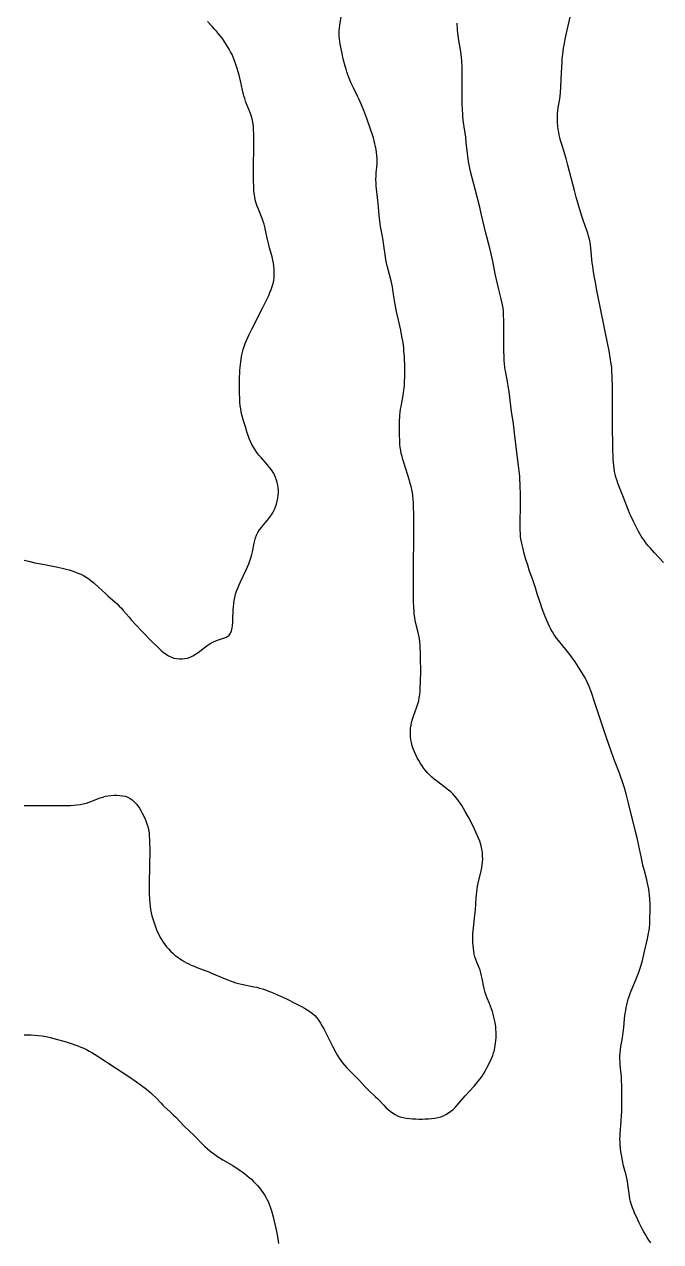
# Model space of a CAD drawing. Header units: metres. Extents: x 560466 to 562017, y 8123360 to 8125060.
# Drawn here: x 560466 to 560848, y 8123936 to 8124665 of the extents above; entities that cross this region are included whole.
import ezdxf

# ---------------------------------------------------------------- set-up
doc = ezdxf.new("R2010")
doc.units = ezdxf.units.M
doc.header["$MEASUREMENT"] = 0
doc.layers.add('Unknown_Line_Type', color=7, linetype='Continuous')

msp = doc.modelspace()

# ---------------------------------------------------------------- linework, layer by layer
at = {"layer": 'Unknown_Line_Type', "color": 18, "true_color": 0x000000}
for points in [[(560466.34, 8124197.5, 4120), (560481.48, 8124197.4, 4120), (560488.11, 8124197.41, 4120), (560492.05, 8124197.48, 4120), (560494.01, 8124197.56, 4120), (560495.96, 8124197.67, 4120), (560497.9, 8124197.84, 4120), (560499.82, 8124198.07, 4120), (560501.71, 8124198.41, 4120), (560503.57, 8124198.87, 4120), (560505.24, 8124199.42, 4120), (560506.88, 8124200.05, 4120), (560510.15, 8124201.4, 4120), (560511.8, 8124202.02, 4120), (560513.41, 8124202.54, 4120), (560515.04, 8124202.96, 4120), (560516.68, 8124203.29, 4120), (560518.4, 8124203.51, 4120), (560520.13, 8124203.63, 4120), (560521.84, 8124203.64, 4120), (560523.54, 8124203.55, 4120), (560525.19, 8124203.34, 4120), (560526.8, 8124202.98, 4120), (560528.32, 8124202.43, 4120), (560529.73, 8124201.69, 4120), (560531.05, 8124200.77, 4120), (560532.28, 8124199.7, 4120), (560533.41, 8124198.51, 4120), (560534.44, 8124197.21, 4120), (560535.34, 8124195.85, 4120), (560536.15, 8124194.42, 4120), (560536.93, 8124192.95, 4120), (560538.5, 8124189.79, 4120), (560539.21, 8124188.19, 4120), (560539.85, 8124186.56, 4120), (560540.38, 8124184.89, 4120), (560540.81, 8124182.99, 4120), (560541.09, 8124181.06, 4120), (560541.27, 8124179.09, 4120), (560541.39, 8124177.11, 4120), (560541.45, 8124175.11, 4120), (560541.49, 8124171.1, 4120), (560541.27, 8124150.98, 4120), (560541.27, 8124144.97, 4120), (560541.38, 8124140.97, 4120), (560541.5, 8124138.99, 4120), (560541.69, 8124137.02, 4120), (560541.97, 8124135.07, 4120), (560542.36, 8124133.21, 4120), (560542.83, 8124131.37, 4120), (560543.37, 8124129.54, 4120), (560543.94, 8124127.72, 4120), (560545.15, 8124124.22, 4120), (560545.8, 8124122.56, 4120), (560546.41, 8124121.15, 4120), (560547.08, 8124119.77, 4120), (560547.8, 8124118.42, 4120), (560548.58, 8124117.1, 4120), (560549.54, 8124115.63, 4120), (560550.58, 8124114.21, 4120), (560551.67, 8124112.83, 4120), (560552.83, 8124111.51, 4120), (560554.04, 8124110.24, 4120), (560555.32, 8124109.03, 4120), (560556.65, 8124107.88, 4120), (560558.03, 8124106.79, 4120), (560559.45, 8124105.75, 4120), (560560.92, 8124104.78, 4120), (560562.24, 8124103.99, 4120), (560563.59, 8124103.24, 4120), (560564.97, 8124102.54, 4120), (560566.37, 8124101.89, 4120), (560568.09, 8124101.14, 4120), (560569.84, 8124100.44, 4120), (560576.88, 8124097.76, 4120), (560578.64, 8124097.07, 4120), (560587.81, 8124093.19, 4120), (560589.65, 8124092.47, 4120), (560591.52, 8124091.81, 4120), (560593.15, 8124091.31, 4120), (560594.79, 8124090.87, 4120), (560596.44, 8124090.47, 4120), (560603.95, 8124088.93, 4120), (560605.63, 8124088.54, 4120), (560607.3, 8124088.1, 4120), (560609.14, 8124087.56, 4120), (560610.96, 8124086.96, 4120), (560612.76, 8124086.31, 4120), (560614.55, 8124085.62, 4120), (560616.33, 8124084.9, 4120), (560619.98, 8124083.28, 4120), (560623.6, 8124081.58, 4120), (560628.98, 8124078.92, 4120), (560632.49, 8124077.07, 4120), (560634.21, 8124076.11, 4120), (560635.89, 8124075.1, 4120), (560637.5, 8124074.03, 4120), (560639.02, 8124072.88, 4120), (560640.43, 8124071.6, 4120), (560641.69, 8124070.19, 4120), (560642.83, 8124068.65, 4120), (560643.88, 8124067.02, 4120), (560644.88, 8124065.34, 4120), (560645.83, 8124063.61, 4120), (560647.65, 8124060.07, 4120), (560651.24, 8124052.93, 4120), (560653.13, 8124049.41, 4120), (560654.14, 8124047.7, 4120), (560655.09, 8124046.18, 4120), (560656.09, 8124044.71, 4120), (560657.13, 8124043.27, 4120), (560658.23, 8124041.87, 4120), (560659.39, 8124040.54, 4120), (560660.61, 8124039.27, 4120), (560664.47, 8124035.61, 4120), (560665.73, 8124034.37, 4120), (560666.96, 8124033.09, 4120), (560670.54, 8124029.15, 4120), (560671.77, 8124027.87, 4120), (560673.04, 8124026.62, 4120), (560676.95, 8124022.99, 4120), (560678.22, 8124021.74, 4120), (560681.87, 8124017.87, 4120), (560683.1, 8124016.61, 4120), (560684.38, 8124015.42, 4120), (560685.73, 8124014.32, 4120), (560687.14, 8124013.31, 4120), (560688.62, 8124012.42, 4120), (560690.15, 8124011.64, 4120), (560691.74, 8124011, 4120), (560693.51, 8124010.51, 4120), (560695.33, 8124010.16, 4120), (560697.19, 8124009.92, 4120), (560699.07, 8124009.76, 4120), (560700.98, 8124009.67, 4120), (560702.9, 8124009.63, 4120), (560704.81, 8124009.62, 4120), (560706.73, 8124009.67, 4120), (560708.64, 8124009.76, 4120), (560710.52, 8124009.91, 4120), (560712.39, 8124010.14, 4120), (560714.21, 8124010.49, 4120), (560715.97, 8124010.98, 4120), (560717.57, 8124011.62, 4120), (560719.1, 8124012.4, 4120), (560720.58, 8124013.3, 4120), (560721.99, 8124014.31, 4120), (560723.33, 8124015.42, 4120), (560724.6, 8124016.64, 4120), (560725.81, 8124017.93, 4120), (560730.63, 8124023.47, 4120), (560735.92, 8124029.3, 4120), (560737.22, 8124030.77, 4120), (560738.49, 8124032.26, 4120), (560739.7, 8124033.79, 4120), (560740.84, 8124035.36, 4120), (560741.85, 8124036.97, 4120), (560742.79, 8124038.62, 4120), (560743.68, 8124040.3, 4120), (560745.35, 8124043.72, 4120), (560746.57, 8124046.38, 4120), (560747.11, 8124047.73, 4120), (560747.66, 8124049.32, 4120), (560748.12, 8124050.94, 4120), (560748.49, 8124052.58, 4120), (560748.7, 8124053.79, 4120), (560748.88, 8124055, 4120), (560749.06, 8124056.65, 4120), (560749.19, 8124058.31, 4120), (560749.23, 8124059.97, 4120), (560749.19, 8124061.63, 4120), (560749.08, 8124063.3, 4120), (560748.91, 8124064.96, 4120), (560748.57, 8124067.41, 4120), (560748.25, 8124069.08, 4120), (560747.88, 8124070.74, 4120), (560747.45, 8124072.38, 4120), (560746.97, 8124074.01, 4120), (560746.44, 8124075.62, 4120), (560745.86, 8124077.21, 4120), (560745.2, 8124078.85, 4120), (560743.81, 8124082.09, 4120), (560743.17, 8124083.71, 4120), (560742.6, 8124085.36, 4120), (560742.16, 8124087.01, 4120), (560741.79, 8124088.7, 4120), (560740.87, 8124093.79, 4120), (560740.51, 8124095.47, 4120), (560740.07, 8124097.13, 4120), (560739.53, 8124098.78, 4120), (560737.6, 8124103.64, 4120), (560737, 8124105.29, 4120), (560736.51, 8124106.88, 4120), (560736.09, 8124108.5, 4120), (560735.77, 8124110.14, 4120), (560735.52, 8124111.87, 4120), (560735.36, 8124113.61, 4120), (560735.27, 8124115.37, 4120), (560735.23, 8124117.13, 4120), (560735.24, 8124118.9, 4120), (560735.31, 8124120.66, 4120), (560735.43, 8124122.43, 4120), (560735.59, 8124124.13, 4120), (560736.44, 8124131.67, 4120), (560736.77, 8124135.03, 4120), (560737.28, 8124142.13, 4120), (560737.6, 8124145.67, 4120), (560737.82, 8124147.43, 4120), (560738.11, 8124149.2, 4120), (560738.47, 8124150.96, 4120), (560740.3, 8124158.33, 4120), (560740.66, 8124160.19, 4120), (560740.9, 8124161.92, 4120), (560741.05, 8124163.66, 4120), (560741.12, 8124165.4, 4120), (560741.1, 8124167.15, 4120), (560741.01, 8124168.88, 4120), (560740.81, 8124170.6, 4120), (560740.51, 8124172.31, 4120), (560740.01, 8124174.18, 4120), (560739.39, 8124176.03, 4120), (560738.67, 8124177.86, 4120), (560737.89, 8124179.68, 4120), (560737.07, 8124181.49, 4120), (560735.33, 8124185.09, 4120), (560732.6, 8124190.43, 4120), (560730.7, 8124193.95, 4120), (560729.71, 8124195.68, 4120), (560728.68, 8124197.37, 4120), (560727.69, 8124198.86, 4120), (560726.66, 8124200.32, 4120), (560725.58, 8124201.73, 4120), (560724.43, 8124203.08, 4120), (560723.22, 8124204.37, 4120), (560721.93, 8124205.58, 4120), (560720.57, 8124206.73, 4120), (560717.74, 8124208.92, 4120), (560713.43, 8124212.14, 4120), (560712.02, 8124213.25, 4120), (560710.66, 8124214.4, 4120), (560709.36, 8124215.62, 4120), (560708.15, 8124216.91, 4120), (560707, 8124218.26, 4120), (560705.91, 8124219.67, 4120), (560704.88, 8124221.13, 4120), (560703.9, 8124222.63, 4120), (560702.89, 8124224.33, 4120), (560701.94, 8124226.07, 4120), (560701.06, 8124227.83, 4120), (560700.24, 8124229.63, 4120), (560699.5, 8124231.44, 4120), (560698.87, 8124233.29, 4120), (560698.37, 8124235.16, 4120), (560698.07, 8124236.86, 4120), (560697.89, 8124238.58, 4120), (560697.81, 8124240.31, 4120), (560697.83, 8124242.05, 4120), (560697.94, 8124243.78, 4120), (560698.15, 8124245.5, 4120), (560698.47, 8124247.21, 4120), (560698.97, 8124249.09, 4120), (560699.58, 8124250.94, 4120), (560701.62, 8124256.48, 4120), (560702.24, 8124258.34, 4120), (560702.76, 8124260.22, 4120), (560703.14, 8124262.11, 4120), (560703.42, 8124264.03, 4120), (560703.61, 8124265.96, 4120), (560703.74, 8124267.91, 4120), (560703.89, 8124271.83, 4120), (560703.96, 8124277.75, 4120), (560703.91, 8124285.65, 4120), (560703.81, 8124289.58, 4120), (560703.72, 8124291.54, 4120), (560703.59, 8124293.5, 4120), (560703.41, 8124295.45, 4120), (560703.15, 8124297.38, 4120), (560702.81, 8124299.21, 4120), (560702.42, 8124301.03, 4120), (560701.12, 8124306.47, 4120), (560700.73, 8124308.29, 4120), (560700.4, 8124310.12, 4120), (560700.14, 8124312.05, 4120), (560699.96, 8124313.99, 4120), (560699.83, 8124315.95, 4120), (560699.69, 8124319.87, 4120), (560699.64, 8124323.81, 4120), (560699.63, 8124327.75, 4120), (560699.75, 8124371.2, 4120), (560699.65, 8124377.1, 4120), (560699.57, 8124379.06, 4120), (560699.45, 8124381.02, 4120), (560699.26, 8124382.96, 4120), (560698.99, 8124384.89, 4120), (560698.64, 8124386.71, 4120), (560698.21, 8124388.53, 4120), (560697.73, 8124390.33, 4120), (560697.2, 8124392.13, 4120), (560693.8, 8124402.87, 4120), (560693.27, 8124404.67, 4120), (560692.78, 8124406.48, 4120), (560692.35, 8124408.29, 4120), (560692, 8124410.12, 4120), (560691.73, 8124412, 4120), (560691.54, 8124413.89, 4120), (560691.42, 8124415.79, 4120), (560691.29, 8124419.62, 4120), (560691.27, 8124423.45, 4120), (560691.35, 8124427.29, 4120), (560691.54, 8124431.11, 4120), (560691.7, 8124433.01, 4120), (560691.92, 8124434.91, 4120), (560692.17, 8124436.56, 4120), (560693.39, 8124443.15, 4120), (560693.87, 8124446.17, 4120), (560694.03, 8124447.55, 4120), (560694.19, 8124449.32, 4120), (560694.3, 8124451.09, 4120), (560694.42, 8124454.65, 4120), (560694.43, 8124458.21, 4120), (560694.4, 8124459.99, 4120), (560694.16, 8124466.25, 4120), (560693.93, 8124469.7, 4120), (560693.78, 8124471.38, 4120), (560693.36, 8124474.73, 4120), (560692.73, 8124478.48, 4120), (560691.98, 8124482.21, 4120), (560689.55, 8124493.36, 4120), (560688.68, 8124497.58, 4120), (560688.1, 8124501.11, 4120), (560687.35, 8124506.37, 4120), (560687.04, 8124508.14, 4120), (560686.69, 8124509.9, 4120), (560686.27, 8124511.72, 4120), (560683.9, 8124520.78, 4120), (560683.48, 8124522.6, 4120), (560683.14, 8124524.36, 4120), (560682.84, 8124526.13, 4120), (560681.95, 8124532.99, 4120), (560681.49, 8124536.14, 4120), (560680.91, 8124539.35, 4120), (560679.95, 8124544.28, 4120), (560679.41, 8124547.58, 4120), (560679.19, 8124549.34, 4120), (560679.03, 8124551.11, 4120), (560678.51, 8124558.19, 4120), (560678.35, 8124559.95, 4120), (560677.52, 8124566.83, 4120), (560677.34, 8124568.54, 4120), (560677.22, 8124570.26, 4120), (560677.15, 8124572.51, 4120), (560677.21, 8124574.75, 4120), (560677.33, 8124576.47, 4120), (560677.78, 8124581.59, 4120), (560677.86, 8124583.3, 4120), (560677.87, 8124585, 4120), (560677.76, 8124586.79, 4120), (560677.56, 8124588.58, 4120), (560677.27, 8124590.36, 4120), (560676.92, 8124592.14, 4120), (560676.52, 8124593.91, 4120), (560676.07, 8124595.68, 4120), (560675.58, 8124597.44, 4120), (560675.06, 8124599.14, 4120), (560673.95, 8124602.51, 4120), (560671.69, 8124609.04, 4120), (560670.56, 8124612.19, 4120), (560669.96, 8124613.75, 4120), (560668.51, 8124617.24, 4120), (560666.94, 8124620.69, 4120), (560666.13, 8124622.4, 4120), (560663.69, 8124627.31, 4120), (560662.13, 8124630.62, 4120), (560661.5, 8124632.1, 4120), (560660.91, 8124633.6, 4120), (560660.36, 8124635.12, 4120), (560659.77, 8124636.86, 4120), (560659.23, 8124638.61, 4120), (560658.72, 8124640.37, 4120), (560657.78, 8124643.93, 4120), (560657.35, 8124645.71, 4120), (560656.64, 8124648.85, 4120), (560655.71, 8124653.48, 4120), (560655.43, 8124655.11, 4120), (560655.21, 8124656.73, 4120), (560655.06, 8124658.36, 4120), (560655, 8124659.99, 4120), (560655.07, 8124661.62, 4120), (560655.23, 8124663.25, 4120), (560655.45, 8124664.88, 4120), (560656.53, 8124671.36, 4120)], [(560466.34, 8124344.37, 4100), (560468.9, 8124343.75, 4100), (560472.71, 8124342.91, 4100), (560477.36, 8124341.96, 4100), (560486.46, 8124340.2, 4100), (560489.75, 8124339.47, 4100), (560491.38, 8124339.06, 4100), (560493.18, 8124338.56, 4100), (560494.96, 8124338, 4100), (560496.72, 8124337.38, 4100), (560498.45, 8124336.72, 4100), (560500.15, 8124335.99, 4100), (560501.8, 8124335.18, 4100), (560503.39, 8124334.27, 4100), (560504.97, 8124333.2, 4100), (560506.5, 8124332.03, 4100), (560507.98, 8124330.79, 4100), (560510.88, 8124328.19, 4100), (560515.19, 8124324.21, 4100), (560516.65, 8124322.91, 4100), (560520.7, 8124319.39, 4100), (560522.02, 8124318.2, 4100), (560523.29, 8124316.96, 4100), (560524.51, 8124315.66, 4100), (560525.69, 8124314.32, 4100), (560529.14, 8124310.2, 4100), (560530.43, 8124308.72, 4100), (560533.08, 8124305.81, 4100), (560537.16, 8124301.51, 4100), (560542.68, 8124295.82, 4100), (560545.49, 8124293.04, 4100), (560546.91, 8124291.7, 4100), (560548.35, 8124290.4, 4100), (560549.81, 8124289.17, 4100), (560551.32, 8124288.04, 4100), (560552.87, 8124287.06, 4100), (560554.5, 8124286.28, 4100), (560556.05, 8124285.79, 4100), (560557.65, 8124285.48, 4100), (560559.28, 8124285.34, 4100), (560560.92, 8124285.35, 4100), (560562.55, 8124285.5, 4100), (560564.16, 8124285.81, 4100), (560565.72, 8124286.31, 4100), (560567.36, 8124287.08, 4100), (560568.94, 8124288.04, 4100), (560570.48, 8124289.12, 4100), (560575.01, 8124292.6, 4100), (560576.54, 8124293.7, 4100), (560578.1, 8124294.7, 4100), (560579.71, 8124295.56, 4100), (560581.21, 8124296.18, 4100), (560582.73, 8124296.69, 4100), (560585.67, 8124297.61, 4100), (560587.02, 8124298.13, 4100), (560588.22, 8124298.77, 4100), (560589.22, 8124299.59, 4100), (560590, 8124300.74, 4100), (560590.55, 8124302.12, 4100), (560590.92, 8124303.68, 4100), (560591.16, 8124305.35, 4100), (560591.32, 8124307.11, 4100), (560591.42, 8124308.94, 4100), (560591.61, 8124314.6, 4100), (560591.71, 8124316.5, 4100), (560591.86, 8124318.4, 4100), (560592.1, 8124320.28, 4100), (560592.44, 8124322.14, 4100), (560592.94, 8124324.03, 4100), (560593.56, 8124325.9, 4100), (560594.27, 8124327.74, 4100), (560595.04, 8124329.57, 4100), (560595.85, 8124331.38, 4100), (560599.24, 8124338.61, 4100), (560600.06, 8124340.42, 4100), (560600.84, 8124342.23, 4100), (560601.57, 8124344.06, 4100), (560602.23, 8124345.9, 4100), (560602.79, 8124347.76, 4100), (560603.19, 8124349.45, 4100), (560604.15, 8124354.51, 4100), (560604.51, 8124356.16, 4100), (560604.96, 8124357.77, 4100), (560605.55, 8124359.32, 4100), (560606.39, 8124360.95, 4100), (560607.39, 8124362.51, 4100), (560608.51, 8124364.02, 4100), (560609.7, 8124365.51, 4100), (560612.15, 8124368.47, 4100), (560613.34, 8124369.97, 4100), (560614.47, 8124371.52, 4100), (560615.47, 8124373.13, 4100), (560616.28, 8124374.72, 4100), (560616.96, 8124376.36, 4100), (560617.53, 8124378.04, 4100), (560618, 8124379.76, 4100), (560618.36, 8124381.5, 4100), (560618.61, 8124383.26, 4100), (560618.72, 8124385.02, 4100), (560618.7, 8124386.36, 4100), (560618.58, 8124387.69, 4100), (560618.33, 8124389.29, 4100), (560617.97, 8124390.87, 4100), (560617.51, 8124392.43, 4100), (560616.96, 8124393.96, 4100), (560616.31, 8124395.45, 4100), (560615.55, 8124396.89, 4100), (560614.52, 8124398.49, 4100), (560613.37, 8124400.03, 4100), (560612.14, 8124401.53, 4100), (560608.26, 8124405.92, 4100), (560607, 8124407.41, 4100), (560605.79, 8124408.93, 4100), (560604.67, 8124410.5, 4100), (560603.67, 8124412.11, 4100), (560602.78, 8124413.77, 4100), (560601.96, 8124415.49, 4100), (560601.21, 8124417.23, 4100), (560600.53, 8124419.01, 4100), (560599.95, 8124420.71, 4100), (560598.84, 8124424.21, 4100), (560597.76, 8124427.8, 4100), (560596.79, 8124431.42, 4100), (560596.38, 8124433.24, 4100), (560596.04, 8124435.08, 4100), (560595.79, 8124436.96, 4100), (560595.61, 8124438.86, 4100), (560595.49, 8124440.77, 4100), (560595.36, 8124444.61, 4100), (560595.32, 8124450.39, 4100), (560595.38, 8124454.23, 4100), (560595.44, 8124456.16, 4100), (560595.54, 8124458.07, 4100), (560595.67, 8124459.98, 4100), (560596.05, 8124463.32, 4100), (560596.49, 8124466.2, 4100), (560596.72, 8124467.42, 4100), (560597.09, 8124469.08, 4100), (560597.53, 8124470.71, 4100), (560598.05, 8124472.33, 4100), (560598.73, 8124474.19, 4100), (560599.48, 8124476.02, 4100), (560600.29, 8124477.84, 4100), (560601.14, 8124479.64, 4100), (560602.9, 8124483.23, 4100), (560609.31, 8124495.71, 4100), (560611.11, 8124499.28, 4100), (560612.83, 8124502.87, 4100), (560613.62, 8124504.68, 4100), (560614.35, 8124506.51, 4100), (560614.99, 8124508.35, 4100), (560615.5, 8124510.22, 4100), (560615.82, 8124511.92, 4100), (560616.02, 8124513.64, 4100), (560616.13, 8124515.38, 4100), (560616.15, 8124517.12, 4100), (560616.09, 8124518.86, 4100), (560615.95, 8124520.6, 4100), (560615.71, 8124522.33, 4100), (560615.34, 8124524.18, 4100), (560614.89, 8124526.03, 4100), (560613.38, 8124531.55, 4100), (560612.96, 8124533.22, 4100), (560612.19, 8124536.6, 4100), (560611.19, 8124541.19, 4100), (560610.5, 8124544.04, 4100), (560610.03, 8124545.68, 4100), (560609.5, 8124547.3, 4100), (560608.83, 8124549.16, 4100), (560606.65, 8124554.67, 4100), (560605.96, 8124556.5, 4100), (560605.34, 8124558.36, 4100), (560604.82, 8124560.23, 4100), (560604.45, 8124562.15, 4100), (560604.19, 8124564.09, 4100), (560604.02, 8124566.05, 4100), (560603.91, 8124568.02, 4100), (560603.8, 8124571.99, 4100), (560603.79, 8124577.99, 4100), (560603.91, 8124594.02, 4100), (560603.88, 8124598.01, 4100), (560603.84, 8124599.99, 4100), (560603.76, 8124601.97, 4100), (560603.63, 8124603.93, 4100), (560603.43, 8124605.87, 4100), (560603.13, 8124607.78, 4100), (560602.71, 8124609.66, 4100), (560602.19, 8124611.31, 4100), (560601.58, 8124612.94, 4100), (560599.59, 8124617.82, 4100), (560599.02, 8124619.4, 4100), (560598.5, 8124621.01, 4100), (560598.02, 8124622.64, 4100), (560597.17, 8124625.93, 4100), (560595.92, 8124631.65, 4100), (560595.13, 8124634.91, 4100), (560594.71, 8124636.39, 4100), (560593.76, 8124639.46, 4100), (560592.71, 8124642.64, 4100), (560592.14, 8124644.21, 4100), (560591.53, 8124645.76, 4100), (560590.86, 8124647.29, 4100), (560590.03, 8124648.95, 4100), (560589.14, 8124650.58, 4100), (560588.18, 8124652.18, 4100), (560587.19, 8124653.76, 4100), (560586.15, 8124655.31, 4100), (560585.08, 8124656.84, 4100), (560583.97, 8124658.34, 4100), (560582.81, 8124659.81, 4100), (560581.55, 8124661.3, 4100), (560580.24, 8124662.76, 4100), (560578.9, 8124664.2, 4100), (560576.17, 8124667.02, 4100)], [(560841.89, 8123935.41, 4140), (560840.76, 8123937.04, 4140), (560839.71, 8123938.71, 4140), (560838.7, 8123940.42, 4140), (560837.73, 8123942.15, 4140), (560836.79, 8123943.9, 4140), (560834.97, 8123947.45, 4140), (560833.24, 8123951.03, 4140), (560832.41, 8123952.83, 4140), (560831.64, 8123954.64, 4140), (560830.91, 8123956.47, 4140), (560830.27, 8123958.32, 4140), (560829.74, 8123960.2, 4140), (560829.38, 8123961.9, 4140), (560829.09, 8123963.62, 4140), (560828.19, 8123970.58, 4140), (560827.9, 8123972.32, 4140), (560827.5, 8123974.17, 4140), (560827.05, 8123976.01, 4140), (560825.59, 8123981.53, 4140), (560824.85, 8123984.9, 4140), (560824.26, 8123988.29, 4140), (560824.03, 8123989.99, 4140), (560823.59, 8123994.13, 4140), (560823.47, 8123995.81, 4140), (560823.42, 8123997.49, 4140), (560823.46, 8123999.17, 4140), (560823.55, 8124000.85, 4140), (560824.17, 8124008.35, 4140), (560824.41, 8124011.94, 4140), (560824.5, 8124013.85, 4140), (560824.6, 8124017.69, 4140), (560824.63, 8124023.46, 4140), (560824.54, 8124029.22, 4140), (560824.38, 8124033.06, 4140), (560824.25, 8124034.97, 4140), (560823.59, 8124041.97, 4140), (560823.46, 8124043.8, 4140), (560823.4, 8124045.64, 4140), (560823.43, 8124047.47, 4140), (560823.56, 8124049.27, 4140), (560823.77, 8124051.07, 4140), (560824.03, 8124052.87, 4140), (560824.93, 8124058.27, 4140), (560825.4, 8124061.45, 4140), (560825.73, 8124064.56, 4140), (560826.2, 8124069.72, 4140), (560826.61, 8124073.06, 4140), (560826.86, 8124074.72, 4140), (560827.17, 8124076.43, 4140), (560827.53, 8124078.13, 4140), (560827.93, 8124079.81, 4140), (560828.38, 8124081.48, 4140), (560828.88, 8124083.13, 4140), (560829.44, 8124084.77, 4140), (560830.1, 8124086.45, 4140), (560833.02, 8124093.12, 4140), (560833.63, 8124094.61, 4140), (560834.75, 8124097.63, 4140), (560835.87, 8124101.12, 4140), (560836.87, 8124104.65, 4140), (560838.22, 8124110, 4140), (560839.97, 8124117.64, 4140), (560840.61, 8124120.92, 4140), (560840.87, 8124122.58, 4140), (560841.09, 8124124.47, 4140), (560841.24, 8124126.38, 4140), (560841.41, 8124130.2, 4140), (560841.47, 8124134.04, 4140), (560841.44, 8124137.87, 4140), (560841.3, 8124141.7, 4140), (560841.17, 8124143.6, 4140), (560840.99, 8124145.5, 4140), (560840.73, 8124147.38, 4140), (560840.39, 8124149.21, 4140), (560839.98, 8124151.03, 4140), (560839.52, 8124152.84, 4140), (560838.05, 8124158.27, 4140), (560837.19, 8124161.72, 4140), (560836.24, 8124166, 4140), (560834.52, 8124174.35, 4140), (560833.66, 8124178.12, 4140), (560832.76, 8124181.88, 4140), (560828.57, 8124198.76, 4140), (560827.1, 8124204.37, 4140), (560826.05, 8124208.08, 4140), (560824.94, 8124211.61, 4140), (560823.76, 8124214.96, 4140), (560823.05, 8124216.85, 4140), (560820.08, 8124224.43, 4140), (560818.1, 8124229.93, 4140), (560814.97, 8124239.17, 4140), (560808.23, 8124259.57, 4140), (560806.32, 8124265.1, 4140), (560804.94, 8124268.73, 4140), (560804.18, 8124270.52, 4140), (560803.37, 8124272.27, 4140), (560802.52, 8124273.93, 4140), (560801.61, 8124275.56, 4140), (560799.66, 8124278.75, 4140), (560798.64, 8124280.32, 4140), (560796.55, 8124283.43, 4140), (560794.4, 8124286.5, 4140), (560793.29, 8124288.01, 4140), (560791.01, 8124290.98, 4140), (560786.52, 8124296.39, 4140), (560785.44, 8124297.77, 4140), (560784.57, 8124298.95, 4140), (560783.74, 8124300.17, 4140), (560782.96, 8124301.41, 4140), (560782.02, 8124303.06, 4140), (560781.16, 8124304.75, 4140), (560780.34, 8124306.48, 4140), (560779.57, 8124308.22, 4140), (560778.11, 8124311.76, 4140), (560776.75, 8124315.35, 4140), (560775.5, 8124318.98, 4140), (560773.87, 8124324.22, 4140), (560772.72, 8124327.8, 4140), (560770.92, 8124333.15, 4140), (560769.27, 8124337.85, 4140), (560768.12, 8124341.33, 4140), (560767.05, 8124344.85, 4140), (560766.04, 8124348.38, 4140), (560765.13, 8124351.92, 4140), (560764.72, 8124353.7, 4140), (560764.36, 8124355.49, 4140), (560764.06, 8124357.28, 4140), (560763.88, 8124358.65, 4140), (560763.75, 8124360.03, 4140), (560763.61, 8124362.8, 4140), (560763.58, 8124364.52, 4140), (560763.58, 8124367.98, 4140), (560763.73, 8124376.06, 4140), (560763.76, 8124379.64, 4140), (560763.74, 8124383.21, 4140), (560763.57, 8124389.51, 4140), (560763.41, 8124392.97, 4140), (560763.3, 8124394.7, 4140), (560763.16, 8124396.29, 4140), (560762.83, 8124399.46, 4140), (560761.6, 8124408.84, 4140), (560760.26, 8124420.64, 4140), (560759.51, 8124426.18, 4140), (560758.39, 8124433.45, 4140), (560757.92, 8124436.88, 4140), (560756.94, 8124445.49, 4140), (560756.49, 8124448.64, 4140), (560756.23, 8124450.21, 4140), (560754.96, 8124456.79, 4140), (560754.68, 8124458.43, 4140), (560754.44, 8124460.08, 4140), (560754.23, 8124462.03, 4140), (560754.08, 8124463.98, 4140), (560753.98, 8124465.94, 4140), (560753.88, 8124469.88, 4140), (560753.86, 8124473.82, 4140), (560753.87, 8124483.69, 4140), (560753.83, 8124487.63, 4140), (560753.69, 8124491.55, 4140), (560753.55, 8124493.49, 4140), (560753.36, 8124495.43, 4140), (560753.07, 8124497.35, 4140), (560752.69, 8124499.2, 4140), (560752.24, 8124501.04, 4140), (560750.75, 8124506.56, 4140), (560749.95, 8124509.92, 4140), (560748.67, 8124515.99, 4140), (560747.39, 8124522.46, 4140), (560746.19, 8124527.84, 4140), (560745.31, 8124531.41, 4140), (560742.88, 8124541.01, 4140), (560740.26, 8124552.13, 4140), (560739.36, 8124555.83, 4140), (560736.76, 8124565.77, 4140), (560734.82, 8124573.46, 4140), (560733.9, 8124577.31, 4140), (560733.05, 8124581.17, 4140), (560732.66, 8124583.11, 4140), (560732.33, 8124585.05, 4140), (560732.13, 8124586.43, 4140), (560731.77, 8124589.53, 4140), (560731.31, 8124594.7, 4140), (560730.96, 8124598.05, 4140), (560730.5, 8124601.44, 4140), (560729.72, 8124606.6, 4140), (560729.29, 8124610.05, 4140), (560729.13, 8124612, 4140), (560729.01, 8124613.97, 4140), (560728.89, 8124617.9, 4140), (560728.85, 8124621.84, 4140), (560728.82, 8124635.66, 4140), (560728.76, 8124639.59, 4140), (560728.59, 8124643.52, 4140), (560728.44, 8124645.47, 4140), (560728.22, 8124647.41, 4140), (560727.98, 8124649.07, 4140), (560726.79, 8124655.65, 4140), (560726.33, 8124658.67, 4140), (560726.17, 8124660.05, 4140), (560726, 8124662.03, 4140), (560725.79, 8124666.01, 4140)], [(560849.44, 8124343.12, 4160), (560846.74, 8124345.98, 4160), (560844.08, 8124348.87, 4160), (560841.46, 8124351.78, 4160), (560840.2, 8124353.28, 4160), (560838.99, 8124354.82, 4160), (560837.83, 8124356.39, 4160), (560836.98, 8124357.63, 4160), (560836.17, 8124358.89, 4160), (560835.4, 8124360.17, 4160), (560834.62, 8124361.58, 4160), (560833.14, 8124364.43, 4160), (560831.49, 8124367.68, 4160), (560829.91, 8124370.97, 4160), (560829.17, 8124372.63, 4160), (560828.53, 8124374.18, 4160), (560825.57, 8124382.04, 4160), (560822.79, 8124388.91, 4160), (560822.14, 8124390.64, 4160), (560821.5, 8124392.54, 4160), (560820.99, 8124394.22, 4160), (560820.54, 8124395.91, 4160), (560820.17, 8124397.62, 4160), (560819.89, 8124399.36, 4160), (560819.69, 8124401.11, 4160), (560819.44, 8124404.64, 4160), (560819.13, 8124412.76, 4160), (560818.88, 8124424.47, 4160), (560818.85, 8124430.39, 4160), (560818.88, 8124448.16, 4160), (560818.79, 8124454.07, 4160), (560818.61, 8124458, 4160), (560818.45, 8124459.96, 4160), (560818.22, 8124461.93, 4160), (560817.63, 8124465.85, 4160), (560816.92, 8124469.77, 4160), (560816.16, 8124473.68, 4160), (560809.85, 8124504.92, 4160), (560808.71, 8124510.79, 4160), (560807.99, 8124514.7, 4160), (560807.34, 8124518.62, 4160), (560807.06, 8124520.59, 4160), (560806.82, 8124522.55, 4160), (560806.65, 8124524.32, 4160), (560806.22, 8124529.62, 4160), (560806.05, 8124531.37, 4160), (560805.83, 8124533.12, 4160), (560805.55, 8124534.85, 4160), (560805.35, 8124535.81, 4160), (560805.12, 8124536.77, 4160), (560804.62, 8124538.57, 4160), (560804.06, 8124540.35, 4160), (560801.61, 8124547.48, 4160), (560800.46, 8124551.12, 4160), (560798.23, 8124558.5, 4160), (560797.23, 8124561.96, 4160), (560796.19, 8124565.78, 4160), (560793.19, 8124577.3, 4160), (560792.17, 8124581.13, 4160), (560791.09, 8124584.95, 4160), (560788.91, 8124592.15, 4160), (560787.87, 8124595.76, 4160), (560787.41, 8124597.57, 4160), (560787.04, 8124599.21, 4160), (560786.71, 8124600.85, 4160), (560786.43, 8124602.5, 4160), (560786.15, 8124604.47, 4160), (560785.97, 8124606.3, 4160), (560785.88, 8124608.12, 4160), (560785.89, 8124609.95, 4160), (560786.01, 8124611.75, 4160), (560786.21, 8124613.55, 4160), (560786.47, 8124615.35, 4160), (560787.32, 8124620.75, 4160), (560787.56, 8124622.56, 4160), (560787.74, 8124624.33, 4160), (560787.99, 8124627.87, 4160), (560788.35, 8124636.39, 4160), (560788.69, 8124642.98, 4160), (560788.82, 8124644.7, 4160), (560789.11, 8124647.47, 4160), (560789.63, 8124651.07, 4160), (560789.93, 8124652.86, 4160), (560790.61, 8124656.44, 4160), (560791.77, 8124661.95, 4160), (560793.6, 8124669.69, 4160)], [(560466.34, 8124060, 4140), (560468.83, 8124060.03, 4140), (560470.53, 8124059.99, 4140), (560472.52, 8124059.9, 4140), (560474.7, 8124059.73, 4140), (560476.99, 8124059.46, 4140), (560479.48, 8124059.04, 4140), (560481.89, 8124058.52, 4140), (560484.12, 8124057.96, 4140), (560491.37, 8124055.82, 4140), (560494.94, 8124054.68, 4140), (560496.71, 8124054.07, 4140), (560498.47, 8124053.42, 4140), (560500.21, 8124052.74, 4140), (560501.93, 8124052.01, 4140), (560503.62, 8124051.22, 4140), (560505.26, 8124050.35, 4140), (560506.88, 8124049.43, 4140), (560508.48, 8124048.46, 4140), (560510.05, 8124047.46, 4140), (560521.07, 8124040.27, 4140), (560528.9, 8124035.07, 4140), (560533.56, 8124031.91, 4140), (560536.62, 8124029.76, 4140), (560539.61, 8124027.52, 4140), (560541.06, 8124026.35, 4140), (560542.17, 8124025.4, 4140), (560543.24, 8124024.41, 4140), (560545.31, 8124022.34, 4140), (560548.35, 8124019.1, 4140), (560549.38, 8124018.04, 4140), (560550.45, 8124017.01, 4140), (560553.72, 8124014, 4140), (560555.85, 8124011.98, 4140), (560557.09, 8124010.74, 4140), (560562.02, 8124005.67, 4140), (560568.35, 8123999.5, 4140), (560573.31, 8123994.47, 4140), (560574.58, 8123993.25, 4140), (560576.04, 8123991.94, 4140), (560577.54, 8123990.68, 4140), (560579.08, 8123989.46, 4140), (560580.59, 8123988.36, 4140), (560582.12, 8123987.29, 4140), (560583.69, 8123986.26, 4140), (560585.28, 8123985.27, 4140), (560591.29, 8123981.72, 4140), (560592.75, 8123980.84, 4140), (560595.6, 8123978.99, 4140), (560596.99, 8123978.01, 4140), (560598.4, 8123976.96, 4140), (560599.78, 8123975.86, 4140), (560601.13, 8123974.72, 4140), (560602.45, 8123973.54, 4140), (560603.72, 8123972.32, 4140), (560604.95, 8123971.06, 4140), (560606.13, 8123969.76, 4140), (560607.27, 8123968.42, 4140), (560608.36, 8123967.04, 4140), (560609.39, 8123965.62, 4140), (560610.31, 8123964.22, 4140), (560611.18, 8123962.79, 4140), (560611.97, 8123961.31, 4140), (560612.7, 8123959.8, 4140), (560613.39, 8123958.12, 4140), (560614, 8123956.41, 4140), (560614.55, 8123954.67, 4140), (560615.52, 8123951.13, 4140), (560615.96, 8123949.35, 4140), (560616.76, 8123945.77, 4140), (560617.82, 8123940.4, 4140), (560618.76, 8123935.01, 4140)]]:
    msp.add_polyline3d(points, dxfattribs=at)

doc.saveas('drawing.dxf')
